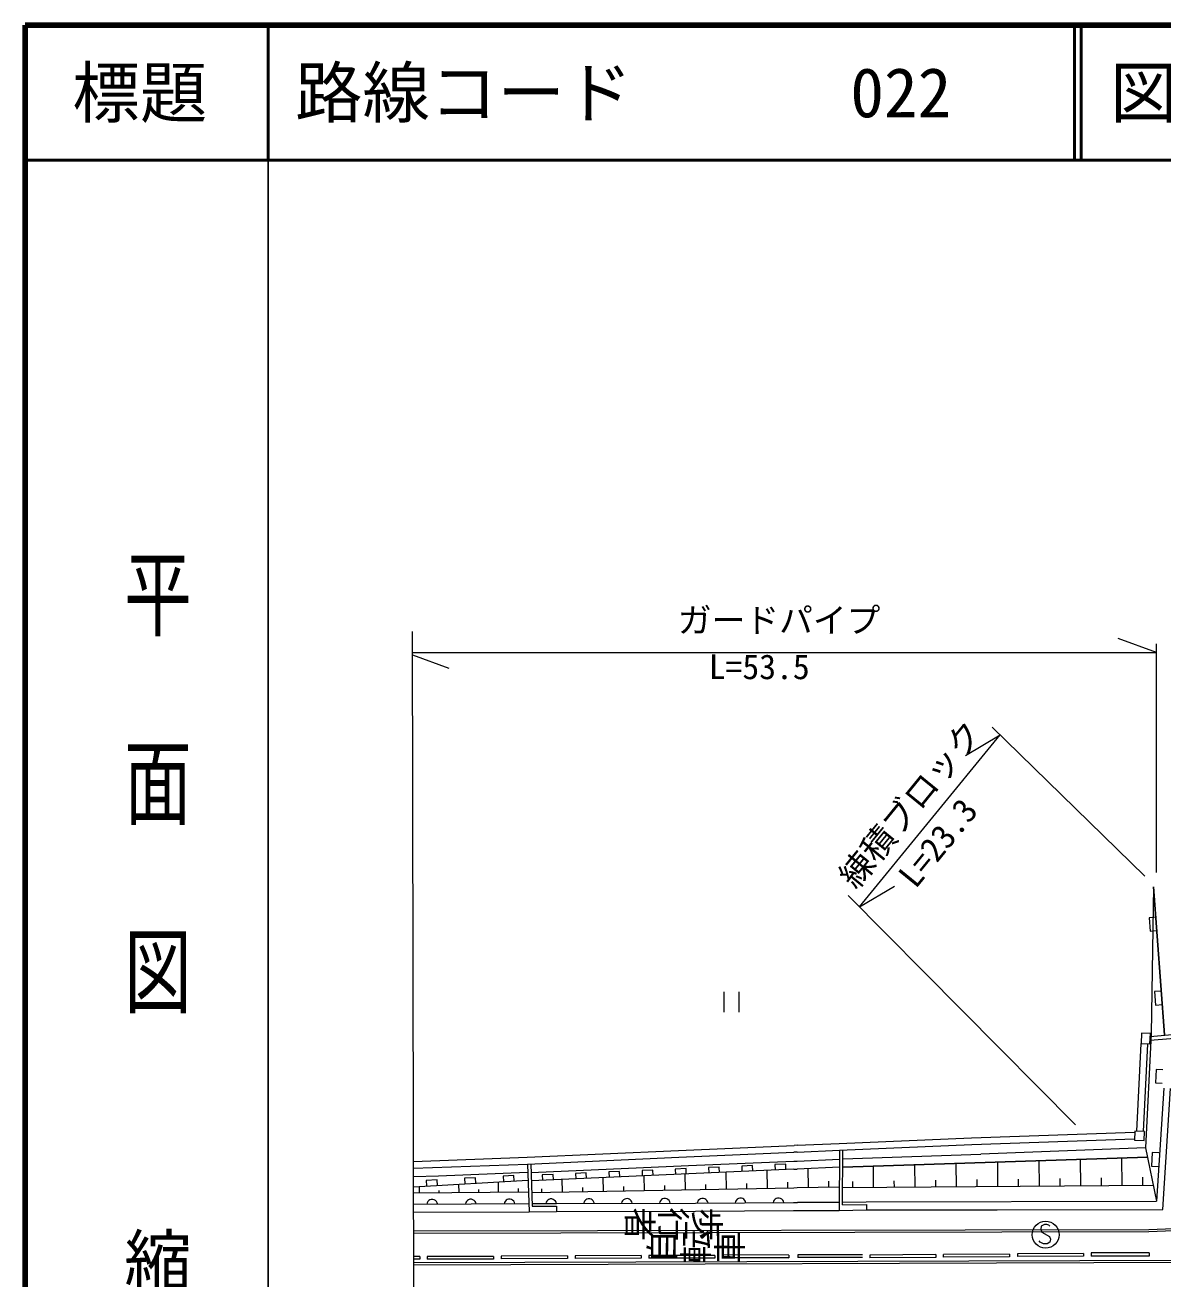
# Model space of a CAD drawing. Units: millimetres, scale not verified. Extents: x 40000 to 680000, y 20000 to 380000.
# Drawn here: x 40000 to 124302, y 287113 to 380000 of the extents above; entities that cross this region are included whole.
import ezdxf
from ezdxf.enums import TextEntityAlignment as Align

# ---------------------------------------------------------------- set-up
doc = ezdxf.new("R2010")
doc.units = ezdxf.units.MM
doc.header["$LTSCALE"] = 1000
for name, color, linetype, lineweight in [('M-BGD', 7, 'Continuous', 13), ('M-BGD-EXST', 7, 'Continuous', 13), ('M-BMK-OTRS', 5, 'Continuous', 13), ('M-STR-HTXT', 7, 'Continuous', 13), ('M-STR-STRC', 7, 'Continuous', 13), ('M-TTL', 2, 'Continuous', 140), ('M-TTL-BAND', 7, 'Continuous', 25), ('M-TTL-LINE', 7, 'Continuous', 50)]:
    doc.layers.add(name, color=color, linetype=linetype, lineweight=lineweight)
doc.layers.add('M-TTL-TXT', color=7, linetype='Continuous')
doc.styles.add('@ＭＳ ゴシック', font='')
doc.styles.add('ＭＳ ゴシック', font='')
doc.styles.get('@ＭＳ ゴシック').set_extended_font_data('@MS Gothic')
doc.styles.get('ＭＳ ゴシック').set_extended_font_data('MS Gothic')

msp = doc.modelspace()

# ---------------------------------------------------------------- linework, layer by layer
at = {"layer": 'M-BGD'}
for p, q in [((123607, 316152), (123434, 305271)), ((123607, 316152), (124428, 305198)), ((124428, 305198), (123607, 316152)), ((123775, 313912), (123277, 313875)), ((123277, 313875), (123351, 312878)), ((123351, 312878), (123850, 312915)), ((124186, 308435), (123687, 308398)), ((123687, 308398), (123762, 307401)), ((91766, 308379), (91766, 306879)), ((92906, 306879), (92906, 308379)), ((123762, 307401), (124260, 307438)), ((135767, 305842), (123347, 304775)), ((123363, 305077), (135726, 306139)), ((122720, 305319), (122680, 304551)), ((123373, 305285), (122720, 305319)), ((123434, 305271), (123009, 296822)), ((123333, 304517), (123373, 305285)), ((122364, 298056), (122679, 304551)), ((122680, 304551), (123333, 304517)), ((122864, 298039), (123178, 304525)), ((123803, 302638), (123754, 301640)), ((124302, 302614), (123803, 302638)), ((123754, 301640), (124254, 301615)), ((124366, 301243), (123828, 292864)), ((124291, 292265), (124865, 301223)), ((100319, 297150), (110122, 297558)), ((110122, 297558), (122216, 297989)), ((110142, 297059), (122199, 297488)), ((122218, 298060), (122196, 297395)), ((122196, 297395), (122909, 297372)), ((122930, 298037), (122218, 298060)), ((122909, 297372), (122930, 298037)), ((77191, 296124), (88416, 296632)), ((88416, 296632), (96971, 297004)), ((88438, 296132), (96967, 296504)), ((97199, 296514), (96967, 296504)), ((97196, 297014), (96971, 297004)), ((97196, 297014), (100318, 297150)), ((97199, 296514), (100340, 296650)), ((100340, 296650), (100306, 292189)), ((100340, 296650), (110142, 297059)), ((100559, 292593), (100590, 296661)), ((100585, 296001), (110803, 296364)), ((123009, 296822), (110803, 296364)), ((123009, 296822), (123828, 292864)), ((123503, 296471), (123455, 295472)), ((124003, 296447), (123503, 296471)), ((68783, 295812), (77195, 296124)), ((68783, 295312), (77213, 295624)), ((77213, 295624), (88438, 296132)), ((77213, 295624), (77340, 292091)), ((77463, 295636), (77575, 292493)), ((89154, 295480), (77486, 294978)), ((96962, 295810), (89154, 295480)), ((91433, 295396), (90633, 295361)), ((91450, 294996), (91433, 295396)), ((93895, 295505), (93096, 295469)), ((93096, 295469), (93113, 295070)), ((93913, 295105), (93895, 295505)), ((96357, 295613), (95558, 295578)), ((95558, 295578), (95576, 295178)), ((96375, 295214), (96357, 295613)), ((97203, 295820), (96962, 295810)), ((100334, 295952), (97203, 295820)), ((100330, 295388), (97206, 295250)), ((100330, 295388), (97206, 295250)), ((100580, 295399), (123150, 296142)), ((123150, 296142), (100580, 295399)), ((102870, 293867), (102858, 295474)), ((105940, 293891), (105926, 295575)), ((109009, 293915), (108995, 295676)), ((112078, 293939), (112063, 295777)), ((115147, 293963), (115132, 295878)), ((118216, 293987), (118201, 295979)), ((121285, 294011), (121269, 296081)), ((123455, 295472), (123954, 295448)), ((70629, 294734), (68785, 294670)), ((77236, 294992), (70629, 294734)), ((73365, 294612), (72567, 294566)), ((72567, 294566), (72590, 294166)), ((73389, 294213), (73365, 294612)), ((76209, 294779), (75411, 294732)), ((75411, 294732), (75434, 294333)), ((76233, 294380), (76209, 294779)), ((96957, 295239), (77508, 294381)), ((79121, 294853), (78322, 294817)), ((78322, 294817), (78339, 294418)), ((79139, 294453), (79121, 294853)), ((79817, 293558), (79800, 294482)), ((81583, 294961), (80784, 294926)), ((80784, 294926), (80802, 294526)), ((81601, 294562), (81583, 294961)), ((82854, 293613), (82836, 294616)), ((84046, 295070), (83246, 295035)), ((83246, 295035), (83264, 294635)), ((84063, 294670), (84046, 295070)), ((86508, 295179), (85709, 295143)), ((85709, 295143), (85726, 294744)), ((85892, 293669), (85872, 294750)), ((86526, 294779), (86508, 295179)), ((88970, 295287), (88171, 295252)), ((88171, 295252), (88189, 294852)), ((88929, 293724), (88908, 294884)), ((88988, 294888), (88970, 295287)), ((90633, 295361), (90651, 294961)), ((91966, 293780), (91944, 295018)), ((95004, 293835), (94980, 295152)), ((96957, 295239), (97206, 295250)), ((98041, 293891), (98016, 295286)), ((110543, 293927), (110539, 294467)), ((113612, 293951), (113608, 294514)), ((116682, 293975), (116677, 294561)), ((119751, 293999), (119746, 294608)), ((122820, 294023), (122815, 294655)), ((68786, 293943), (77256, 294439)), ((68787, 293487), (77287, 293558)), ((69215, 293490), (69211, 293968)), ((70521, 294446), (69723, 294399)), ((69723, 294399), (69746, 294000)), ((70545, 294046), (70521, 294446)), ((70682, 293503), (70681, 293668)), ((72150, 293515), (72145, 294140)), ((73618, 293527), (73616, 293737)), ((75086, 293540), (75079, 294312)), ((76553, 293552), (76551, 293806)), ((77539, 293516), (96947, 293871)), ((78298, 293530), (78293, 293796)), ((81335, 293586), (81330, 293875)), ((84373, 293641), (84367, 293954)), ((87410, 293697), (87404, 294033)), ((90448, 293752), (90441, 294112)), ((93485, 293808), (93478, 294191)), ((96522, 293863), (96515, 294270)), ((96947, 293871), (97214, 293876)), ((97214, 293876), (100319, 293933)), ((99560, 293919), (99552, 294349)), ((123587, 294029), (100569, 293849)), ((101336, 293855), (101332, 294325)), ((104405, 293879), (104401, 294373)), ((107474, 293903), (107470, 294420)), ((68788, 292663), (77318, 292691)), ((69791, 292758), (69759, 292662)), ((69838, 292838), (69791, 292758)), ((69918, 292918), (69838, 292838)), ((69998, 292967), (69918, 292918)), ((70094, 292999), (69998, 292967)), ((70222, 293000), (70094, 292999)), ((70318, 292968), (70222, 293000)), ((70398, 292920), (70318, 292968)), ((70478, 292841), (70398, 292920)), ((70527, 292761), (70478, 292841)), ((70559, 292665), (70527, 292761)), ((72654, 292769), (72623, 292673)), ((72702, 292849), (72654, 292769)), ((72782, 292929), (72702, 292849)), ((72861, 292978), (72782, 292929)), ((72957, 293010), (72861, 292978)), ((73085, 293011), (72957, 293010)), ((73181, 292979), (73085, 293011)), ((73262, 292931), (73181, 292979)), ((73342, 292852), (73262, 292931)), ((73390, 292772), (73342, 292852)), ((73423, 292676), (73390, 292772)), ((75518, 292780), (75486, 292684)), ((75566, 292860), (75518, 292780)), ((75645, 292941), (75566, 292860)), ((75725, 292989), (75645, 292941)), ((75821, 293021), (75725, 292989)), ((75949, 293022), (75821, 293021)), ((76045, 292990), (75949, 293022)), ((76125, 292943), (76045, 292990)), ((76206, 292863), (76125, 292943)), ((76254, 292783), (76206, 292863)), ((76286, 292687), (76254, 292783)), ((77568, 292693), (79362, 292703)), ((78604, 292793), (78572, 292697)), ((78651, 292873), (78604, 292793)), ((78731, 292953), (78651, 292873)), ((78811, 293002), (78731, 292953)), ((78906, 293034), (78811, 293002)), ((79034, 293035), (78906, 293034)), ((79131, 293003), (79034, 293035)), ((79211, 292955), (79131, 293003)), ((79291, 292876), (79211, 292955)), ((79340, 292796), (79291, 292876)), ((79372, 292700), (79340, 292796)), ((79364, 292703), (89671, 292734)), ((81411, 292805), (81379, 292709)), ((81459, 292885), (81411, 292805)), ((81538, 292965), (81459, 292885)), ((81618, 293014), (81538, 292965)), ((81714, 293046), (81618, 293014)), ((81842, 293047), (81714, 293046)), ((81938, 293015), (81842, 293047)), ((82018, 292967), (81938, 293015)), ((82099, 292888), (82018, 292967)), ((82147, 292808), (82099, 292888)), ((82179, 292712), (82147, 292808)), ((84219, 292817), (84187, 292721)), ((84266, 292897), (84219, 292817)), ((84346, 292977), (84266, 292897)), ((84426, 293026), (84346, 292977)), ((84522, 293058), (84426, 293026)), ((84650, 293059), (84522, 293058)), ((84746, 293027), (84650, 293059)), ((84826, 292979), (84746, 293027)), ((84906, 292900), (84826, 292979)), ((84955, 292820), (84906, 292900)), ((84987, 292724), (84955, 292820)), ((87026, 292829), (86995, 292733)), ((87074, 292909), (87026, 292829)), ((87153, 292989), (87074, 292909)), ((87233, 293038), (87153, 292989)), ((87329, 293070), (87233, 293038)), ((87457, 293070), (87329, 293070)), ((87553, 293039), (87457, 293070)), ((87633, 292991), (87553, 293039)), ((87714, 292912), (87633, 292991)), ((87762, 292832), (87714, 292912)), ((87795, 292736), (87762, 292832)), ((89671, 292734), (96938, 292772)), ((89834, 292841), (89802, 292744)), ((89881, 292921), (89834, 292841)), ((89961, 293001), (89881, 292921)), ((90041, 293049), (89961, 293001)), ((90137, 293082), (90041, 293049)), ((90265, 293082), (90137, 293082)), ((90361, 293051), (90265, 293082)), ((90441, 293003), (90361, 293051)), ((90521, 292924), (90441, 293003)), ((90570, 292844), (90521, 292924)), ((90602, 292748), (90570, 292844)), ((92641, 292852), (92610, 292756)), ((92689, 292933), (92641, 292852)), ((92769, 293013), (92689, 292933)), ((92848, 293061), (92769, 293013)), ((92944, 293094), (92848, 293061)), ((93072, 293094), (92944, 293094)), ((93168, 293063), (93072, 293094)), ((93249, 293015), (93168, 293063)), ((93329, 292935), (93249, 293015)), ((93377, 292856), (93329, 292935)), ((93410, 292760), (93377, 292856)), ((95449, 292864), (95417, 292768)), ((95496, 292945), (95449, 292864)), ((95576, 293025), (95496, 292945)), ((95656, 293073), (95576, 293025)), ((95752, 293106), (95656, 293073)), ((95880, 293106), (95752, 293106)), ((95976, 293075), (95880, 293106)), ((96056, 293027), (95976, 293075)), ((96136, 292947), (96056, 293027)), ((96185, 292868), (96136, 292947)), ((96217, 292772), (96185, 292868)), ((96938, 292772), (97221, 292773)), ((100303, 292789), (97221, 292776)), ((97221, 292773), (100303, 292789)), ((100559, 292593), (102331, 292621)), ((100561, 292793), (102328, 292821)), ((102328, 292821), (123828, 292864)), ((102331, 292621), (102338, 292222)), ((68789, 292063), (77340, 292091)), ((77340, 292091), (79366, 292103)), ((77575, 292493), (79363, 292503)), ((79363, 292503), (79366, 292103)), ((79366, 292103), (89673, 292134)), ((89673, 292134), (96933, 292171)), ((96933, 292171), (97224, 292173)), ((97224, 292173), (100306, 292189)), ((100306, 292189), (102338, 292222)), ((102338, 292222), (112027, 292234)), ((112027, 292234), (124291, 292265)), ((151060, 291837), (123263, 290750)), ((151065, 291687), (123266, 290600)), ((123263, 290750), (68791, 290640)), ((123266, 290600), (68792, 290490)), ((91664, 288894), (91664, 288694)), ((96592, 288883), (91664, 288894)), ((96592, 288883), (96592, 288683)), ((102051, 288903), (97244, 288894)), ((97244, 288894), (97245, 288694)), ((107470, 288912), (102592, 288885)), ((102592, 288885), (102593, 288685)), ((107470, 288912), (107471, 288712)), ((112929, 288955), (108042, 288922)), ((108043, 288722), (108042, 288922)), ((112929, 288955), (112930, 288755)), ((118408, 288989), (113519, 288965)), ((113519, 288965), (113520, 288765)), ((118408, 288989), (118409, 288789)), ((118987, 289047), (118986, 288797)), ((123284, 289045), (118987, 289047)), ((123284, 289045), (123284, 288795)), ((69246, 288776), (68795, 288775)), ((68795, 288319), (189282, 288709)), ((69247, 288576), (68795, 288575)), ((68796, 288169), (189282, 288559)), ((69246, 288776), (69247, 288576)), ((74694, 288778), (69800, 288767)), ((69800, 288767), (69800, 288567)), ((74695, 288578), (69800, 288567)), ((74694, 288778), (74695, 288578)), ((80188, 288824), (75261, 288809)), ((75261, 288809), (75261, 288609)), ((80189, 288624), (75261, 288609)), ((80188, 288824), (80189, 288624)), ((85655, 288840), (80763, 288828)), ((80763, 288828), (80764, 288628)), ((85656, 288640), (80764, 288628)), ((85655, 288840), (85656, 288640)), ((91097, 288850), (86223, 288839)), ((86223, 288839), (86224, 288639)), ((91097, 288650), (86224, 288639)), ((91097, 288850), (91097, 288650)), ((96592, 288683), (91664, 288694)), ((102051, 288703), (97245, 288694)), ((107471, 288712), (102593, 288685)), ((112930, 288755), (108043, 288722)), ((118409, 288789), (113520, 288765)), ((123284, 288795), (118986, 288797))]:
    msp.add_line(p, q, dxfattribs=at)
at = {"layer": 'M-BGD-EXST'}
for p, q in [((115289, 291027), (115249, 290787)), ((115249, 290787), (115329, 290587)), ((115529, 291147), (115289, 291027)), ((115689, 291147), (115529, 291147)), ((115849, 291107), (115689, 291147)), ((115929, 291027), (115849, 291107)), ((115209, 289827), (115129, 289947)), ((115449, 289707), (115209, 289827)), ((115329, 290587), (115889, 290267)), ((115929, 289827), (115729, 289707)), ((115889, 290267), (115969, 290067)), ((115969, 290067), (115929, 289827)), ((115729, 289707), (115449, 289707))]:
    msp.add_line(p, q, dxfattribs=at)
msp.add_circle((115609, 290387), 1000, dxfattribs=at)
at = {"layer": 'M-BMK-OTRS'}
msp.add_line((68791, 285256), (68694, 335073), dxfattribs=at)
at = {"layer": 'M-STR-HTXT'}
for p, q in [((123817, 333527), (120998, 334554)), ((68718, 333527), (123817, 333527)), ((123817, 317230), (123817, 334171)), ((71428, 332327), (68718, 333313)), ((122959, 316958), (111659, 327997)), ((101825, 314677), (112251, 327419)), ((109672, 325887), (112251, 327419)), ((101825, 314677), (104405, 316209)), ((117836, 298530), (100985, 315524))]:
    msp.add_line(p, q, dxfattribs=at)
at = {"layer": 'M-STR-STRC'}
for p, q in [((91664, 288894), (91664, 288694)), ((96592, 288883), (91664, 288894)), ((96592, 288883), (96592, 288683)), ((102051, 288903), (97244, 288894)), ((97244, 288894), (97245, 288694)), ((107470, 288912), (102592, 288885)), ((102592, 288885), (102593, 288685)), ((107470, 288912), (107471, 288712)), ((112929, 288955), (108042, 288922)), ((108043, 288722), (108042, 288922)), ((112929, 288955), (112930, 288755)), ((118408, 288989), (113519, 288965)), ((113519, 288965), (113520, 288765)), ((118408, 288989), (118409, 288789)), ((118987, 289047), (118986, 288797)), ((123284, 289045), (118987, 289047)), ((123284, 289045), (123284, 288795)), ((69246, 288776), (68795, 288775)), ((69247, 288576), (68795, 288575)), ((69246, 288776), (69247, 288576)), ((74694, 288778), (69800, 288767)), ((69800, 288767), (69800, 288567)), ((74695, 288578), (69800, 288567)), ((74694, 288778), (74695, 288578)), ((80188, 288824), (75261, 288809)), ((75261, 288809), (75261, 288609)), ((80189, 288624), (75261, 288609)), ((80188, 288824), (80189, 288624)), ((85655, 288840), (80763, 288828)), ((80763, 288828), (80764, 288628)), ((85656, 288640), (80764, 288628)), ((85655, 288840), (85656, 288640)), ((91097, 288850), (86223, 288839)), ((86223, 288839), (86224, 288639)), ((91097, 288650), (86224, 288639)), ((91097, 288850), (91097, 288650)), ((91664, 288694), (96592, 288683)), ((102051, 288703), (97245, 288694)), ((107471, 288712), (102593, 288685)), ((112930, 288755), (108043, 288722)), ((118409, 288789), (113520, 288765)), ((123284, 288795), (118986, 288797))]:
    msp.add_line(p, q, dxfattribs=at)
at = {"layer": 'M-TTL'}
for p, q in [((40000, 380000), (40000, 20000)), ((680000, 380000), (40000, 380000))]:
    msp.add_line(p, q, dxfattribs=at)
at = {"layer": 'M-TTL-BAND'}
msp.add_line((58000, 370000), (58000, 20000), dxfattribs=at)
at = {"layer": 'M-TTL-LINE'}
for p, q in [((58000, 380000), (58000, 370000)), ((117750, 380000), (117750, 370000)), ((118250, 380000), (118250, 370000)), ((40000, 370000), (680000, 370000))]:
    msp.add_line(p, q, dxfattribs=at)

# ---------------------------------------------------------------- texts
at = {"layer": 'M-BGD', "style": '@ＭＳ ゴシック'}
for s, rotation, p in [('歩行者', 180, (91812, 292668)), ('自転車', 359.8, (85927, 287996))]:
    msp.add_text(s, height=1833, rotation=rotation, dxfattribs=at).set_placement(p, align=Align.BOTTOM_LEFT)
at = {"layer": 'M-STR-HTXT', "style": 'ＭＳ ゴシック'}
for s, p in [('ガードパイプ', (88365, 334447)), ('L=53.5', (90650, 330995))]:
    msp.add_text(s, height=1833, dxfattribs=at).set_placement(p, align=Align.BOTTOM_LEFT)
for s, p in [('練積ブロック', (101990, 315548)), ('L=23.3', (106399, 315598))]:
    msp.add_text(s, height=1833, rotation=50.8, dxfattribs=at).set_placement(p, align=Align.BOTTOM_LEFT)
at = {"layer": 'M-TTL-BAND', "style": '@ＭＳ ゴシック', "width": 1.4}
msp.add_text('平  面  図', height=3666, rotation=270, dxfattribs=at).set_placement((49777, 306475), align=Align.MIDDLE_RIGHT)
at = {"layer": 'M-TTL-BAND', "style": '@ＭＳ ゴシック'}
msp.add_text('縮尺千分の一', height=3666, rotation=270, dxfattribs=at).set_placement((49777, 261030), align=Align.MIDDLE_RIGHT)
at = {"layer": 'M-TTL-TXT', "style": 'ＭＳ ゴシック'}
msp.add_text('標題', height=3666, dxfattribs=at).set_placement((48500, 375000), align=Align.MIDDLE_CENTER)
for s, p in [('路線コード', (60000, 375000)), ('図面コード', (120380, 375000)), ('022', (101142, 375000)), ('022', (101142, 375000))]:
    msp.add_text(s, height=3666, dxfattribs=at).set_placement(p, align=Align.MIDDLE_LEFT)

doc.saveas('drawing.dxf')
